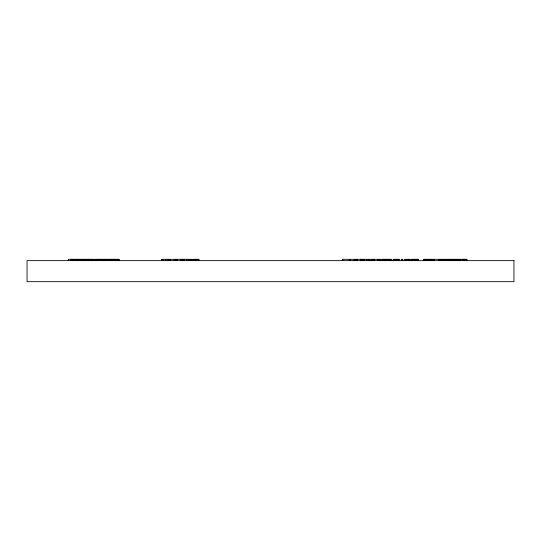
<?xml version="1.0" encoding="UTF-8"?>
<svg xmlns="http://www.w3.org/2000/svg" width="541" height="541" viewBox="0 0 541 541"><rect width="100%" height="100%" fill="white"/><g stroke="black" fill="none" stroke-linecap="round" stroke-linejoin="round"><path stroke-width="0.81" d="M114.719 259.315L114.733 260.634L114.685 259.315L119.405 259.315L119.405 260.634M198.878 259.315L193.448 259.315L193.448 260.634M385.571 259.315L391.867 259.315L391.867 260.634M393.686 259.315L393.686 260.634L393.638 259.315L399.542 259.315L399.542 260.634M418.315 259.315L418.315 260.634L418.376 259.315L411.667 259.315L411.667 260.634M450.599 259.315L423.955 259.315L423.955 260.634M466.849 260.634L466.849 259.315L458.071 259.315L458.071 260.634M466.775 259.315L466.775 260.634M466.126 259.315L466.126 260.634M465.449 259.315L465.449 260.634M464.962 259.315L464.962 260.634M464.53 259.315L464.53 260.634M464.151 259.315L464.151 260.634M463.833 259.315L463.833 260.634M463.583 259.315L463.583 260.634M463.4 259.315L463.4 260.634M463.292 259.315L463.258 260.634M462.744 259.315L462.744 260.634M462.677 259.315L462.677 260.634M462.406 259.315L462.406 260.634M462.197 259.315L462.244 260.634M460.195 259.315L460.195 260.634M458.93 259.315L458.93 260.634M457.517 260.634L457.517 259.315L451.032 259.315L451.093 260.634M457.375 259.315L457.375 260.634M457.301 259.315L457.301 260.634M456.908 259.315L456.908 260.634M456.827 259.315L456.827 260.634M456.232 259.315L456.232 260.634M455.563 259.315L455.563 260.634M454.805 259.315L454.805 260.634M453.96 259.315L453.96 260.634M453.216 259.315L453.216 260.634M452.567 259.315L452.567 260.634M452.019 259.315L452.019 260.634M451.586 259.315L451.586 260.634M451.268 259.315L451.275 260.634M450.572 259.315L450.572 260.634M450.497 259.315L450.497 260.634M450.268 259.315L450.268 260.634M449.889 259.315L449.889 260.634M449.375 259.315L449.375 260.634M448.705 259.315L448.705 260.634M447.941 259.315L447.941 260.634M447.082 259.315L447.082 260.634M446.142 259.315L446.142 260.634M445.182 259.315L445.182 260.634M444.317 259.315L444.317 260.634M443.559 259.315L443.559 260.634M442.917 259.315L442.917 260.634M442.41 259.315L442.41 260.634M442.031 259.315L442.031 260.634M440.266 259.315L440.266 260.634M438.771 259.315L438.771 260.634M434.349 259.315L434.349 260.634M433.104 259.315L433.104 260.634M431.191 259.315L431.191 260.634M431.143 259.315L431.143 260.634M430.981 259.315L430.981 260.634M430.69 259.315L430.69 260.634M430.237 259.315L430.237 260.634M429.723 259.315L429.723 260.634M429.128 259.315L429.128 260.634M428.418 259.315L428.418 260.634M427.573 259.315L427.573 260.634M426.748 259.315L426.748 260.634M426.031 259.315L426.031 260.634M425.422 259.315L425.422 260.634M424.908 259.315L424.908 260.634M424.462 259.315L424.462 260.634M424.171 259.315L424.171 260.634M424.009 259.315L424.009 260.634M418.146 259.315L418.146 260.634M417.862 259.315L417.862 260.634M417.463 259.315L417.463 260.634M416.962 259.315L416.962 260.634M416.394 259.315L416.394 260.634M415.745 259.315L415.745 260.634M415.028 259.315L415.028 260.634M414.284 259.315L414.284 260.634M413.628 259.315L413.628 260.634M413.053 259.315L413.053 260.634M412.56 259.315L412.56 260.634M412.168 259.315L412.168 260.634M411.89 259.315L411.897 260.634M411.721 259.315L411.721 260.634M410.423 260.634L410.423 259.315L404.519 259.315L404.519 260.634M409.158 259.315L409.158 260.634M408.915 259.315L408.915 260.634M408.732 259.315L408.732 260.634M408.482 259.315L408.482 260.634M408.157 259.315L408.157 260.634M407.731 259.315L407.731 260.634M407.251 259.315L407.251 260.634M406.758 259.315L406.758 260.634M405.784 259.315L405.784 260.634M402.747 260.634L402.747 259.315L401.314 259.315L401.314 260.634M402.666 259.315L402.666 260.634M401.402 259.315L401.402 260.634M398.277 259.315L398.277 260.634M397.709 259.315L397.709 260.634M397.168 259.315L397.168 260.634M396.614 259.315L396.614 260.634M395.998 259.315L395.998 260.634M395.525 259.315L395.525 260.634M395.079 259.315L395.079 260.634M394.673 259.315L394.673 260.634M394.321 259.315L394.321 260.634M394.031 259.315L394.031 260.634M393.821 259.315L393.821 260.634M390.602 259.315L390.602 260.634M390.095 259.315L390.095 260.634M389.588 259.315L389.588 260.634M389.026 259.315L389.026 260.634M388.357 259.315L388.357 260.634M387.769 259.315L387.769 260.634M387.228 259.315L387.228 260.634M386.741 259.315L386.741 260.634M386.342 259.315L386.342 260.634M386.01 259.315L386.01 260.634M385.767 259.315L385.821 260.634M385.632 259.315L385.618 260.634M385.104 260.634L385.104 259.315L381.121 259.315L381.121 260.634M385.036 259.315L385.036 260.634M384.739 259.315L384.739 260.634M384.36 259.315L384.36 260.634M383.846 259.315L383.846 260.634M383.339 259.315L383.339 260.634M382.852 259.315L382.852 260.634M382.386 259.315L382.386 260.634M380.276 260.634L380.276 259.315L370.666 259.315L370.666 260.634M378.869 259.315L378.869 260.634M377.963 259.315L377.963 260.634M374.142 259.315L374.142 260.634M373.229 259.315L373.229 260.634M371.89 259.315L371.89 260.634M369.746 260.634L369.746 259.315L354.673 259.315L354.673 260.634M368.191 259.315L368.191 260.634M366.372 259.315L366.372 260.634M364.492 259.315L364.492 260.634M363.065 259.315L363.065 260.634M361.659 259.315L361.659 260.634M360.752 259.315L360.752 260.634M356.925 259.315L356.925 260.634M356.019 259.315L356.019 260.634M354.132 260.634L354.132 259.315L350.345 259.315L350.345 260.634M349.439 260.634L349.439 259.315L342.446 259.315L342.446 260.634M349.303 259.315L349.303 260.634M342.683 259.315L342.683 260.634M198.831 259.315L198.878 260.634M198.689 259.315L198.689 260.634M198.452 259.315L198.452 260.634M198.128 259.315L198.128 260.634M197.695 259.315L197.695 260.634M197.215 259.315L197.215 260.634M196.64 259.315L196.64 260.634M195.943 259.315L195.943 260.634M195.213 259.315L195.213 260.634M194.53 259.315L194.53 260.634M193.867 259.315L193.908 260.634M193.671 259.315L193.671 260.634M193.529 259.315L193.516 260.634M192.143 260.634L192.143 259.315L190.703 259.315L190.703 260.634M192.055 259.315L192.055 260.634M190.79 259.315L190.79 260.634M189.783 260.634L189.783 259.315L174.709 259.315L174.709 260.634M188.227 259.315L188.227 260.634M186.408 259.315L186.408 260.634M184.535 259.315L184.535 260.634M183.101 259.315L183.101 260.634M181.695 259.315L181.695 260.634M180.789 259.315L180.789 260.634M176.961 259.315L176.961 260.634M176.055 259.315L176.055 260.634M174.175 260.634L174.175 259.315L170.381 259.315L170.381 260.634M169.718 260.634L169.725 259.315L161.84 259.315L161.84 260.634M168.197 259.315L168.197 260.634M165.756 259.315L165.756 260.634M163.274 259.315L163.274 260.634M161.928 259.315L161.928 260.634M118.459 259.315L118.459 260.634M118.073 259.315L118.073 260.634M117.701 259.315L117.701 260.634M117.282 259.315L117.282 260.634M116.775 259.315L116.775 260.634M116.335 259.315L116.335 260.634M115.923 259.315L115.923 260.634M115.564 259.315L115.564 260.634M115.26 259.315L115.26 260.634M115.017 259.315L115.017 260.634M114.834 259.315L114.875 260.634M114.476 260.634L114.476 259.315L94.614 259.315L94.614 260.634M114.334 259.315L114.334 260.634M114.171 259.315L114.171 260.634M114.063 259.315L114.063 260.634M113.955 259.315L113.955 260.634M113.772 259.315L113.772 260.634M113.394 259.315L113.394 260.634M113.015 259.315L113.015 260.634M112.643 259.315L112.643 260.634M112.298 259.315L112.298 260.634M111.466 259.315L111.466 260.634M111.351 259.315L111.351 260.634M111.209 259.315L111.209 260.634M111.027 259.315L111.027 260.634M110.885 259.315L110.885 260.634M109.979 259.315L110.019 260.634M109.87 259.315L109.87 260.634M109.681 259.315L109.681 260.634M109.079 259.315L109.079 260.634M108.768 259.315L108.768 260.634M108.389 259.315L108.389 260.634M107.902 259.315L107.902 260.634M107.246 259.315L107.246 260.634M106.908 259.315L106.908 260.634M106.584 259.315L106.584 260.634M106.293 259.315L106.293 260.634M106.036 259.315L106.036 260.634M105.833 259.315L105.833 260.634M105.671 259.315L105.596 260.634M105.536 259.315L105.536 260.634M105.367 259.315L105.367 260.634M104.954 259.315L104.913 260.634M104.785 259.315L104.785 260.634M104.569 259.315L104.569 260.634M104.271 259.315L104.271 260.634M103.899 259.315L103.899 260.634M103.473 259.315L103.473 260.634M102.986 259.315L102.986 260.634M102.445 259.315L102.445 260.634M101.891 259.315L101.891 260.634M101.397 259.315L101.397 260.634M100.964 259.315L100.964 260.634M100.599 259.315L100.599 260.634M100.315 259.315L100.301 260.634M100.092 259.315L100.099 260.634M99.97 259.315L99.97 260.634M99.923 259.315L99.923 260.634M99.409 259.315L99.409 260.634M99.301 259.315L99.341 260.634M99.172 259.315L99.172 260.634M98.962 259.315L98.962 260.634M98.672 259.315L98.672 260.634M98.313 259.315L98.313 260.634M97.914 259.315L97.914 260.634M97.475 259.315L97.475 260.634M96.988 259.315L96.988 260.634M96.569 259.315L96.569 260.634M96.21 259.315L96.21 260.634M95.561 259.315L95.561 260.634M95.507 259.315L95.507 260.634M93.749 260.634L93.749 259.315L83.098 259.315L83.098 260.634M93.661 259.315L93.661 260.634M93.241 259.315L93.241 260.634M92.295 259.315L92.295 260.634M91.916 259.315L91.916 260.634M91.537 259.315L91.537 260.634M91.118 259.315L91.118 260.634M90.611 259.315L90.611 260.634M90.171 259.315L90.171 260.634M89.765 259.315L89.765 260.634M89.4 259.315L89.4 260.634M89.103 259.315L89.103 260.634M88.94 259.315L88.94 260.634M88.852 259.315L88.852 260.634M88.67 259.315L88.71 260.634M88.568 259.315L88.555 260.634M88.521 259.315L88.521 260.634M87.574 259.315L87.541 260.634M87.426 259.315L87.426 260.634M86.634 259.315L86.634 260.634M86.323 259.315L86.323 260.634M85.951 259.315L85.951 260.634M85.464 259.315L85.464 260.634M84.802 259.315L84.802 260.634M84.464 259.315L84.464 260.634M84.146 259.315L84.146 260.634M83.848 259.315L83.848 260.634M83.591 259.315L83.591 260.634M83.557 259.315L83.557 260.634M83.388 259.315L83.388 260.634M83.341 259.315L83.341 260.634M83.233 259.315L83.158 260.634M82.53 260.634L82.53 259.315L68.322 259.315L68.322 260.634M82.367 259.315L82.421 260.634M82.009 259.315L82.076 260.634M81.569 259.315L81.569 260.634M81.069 259.315L81.069 260.634M80.501 259.315L80.501 260.634M79.865 259.315L79.865 260.634M79.304 259.315L79.304 260.634M78.817 259.315L78.817 260.634M78.411 259.315L78.411 260.634M78.087 259.315L78.073 260.634M77.999 259.315L77.999 260.634M77.85 259.315L77.843 260.634M77.667 259.315L77.715 260.634M77.316 259.315L77.316 260.634M77.153 259.315L77.153 260.634M77.045 259.315L77.045 260.634M76.754 259.315L76.754 260.634M76.376 259.315L76.376 260.634M75.997 259.315L75.997 260.634M75.625 259.315L75.625 260.634M75.28 259.315L75.28 260.634M74.333 259.315L74.333 260.634M73.36 259.315L73.414 260.634M73.326 259.315L73.326 260.634M73.204 259.315L73.204 260.634M72.954 259.315L72.954 260.634M72.636 259.315L72.636 260.634M72.196 259.315L72.196 260.634M71.723 259.315L71.723 260.634M71.169 259.315L71.169 260.634M70.472 259.315L70.472 260.634M513.95 260.634L27.05 260.634L27.05 281.685L513.95 281.685L513.95 260.634M441.801 260.634L441.801 259.315L441.72 260.634"/></g></svg>
